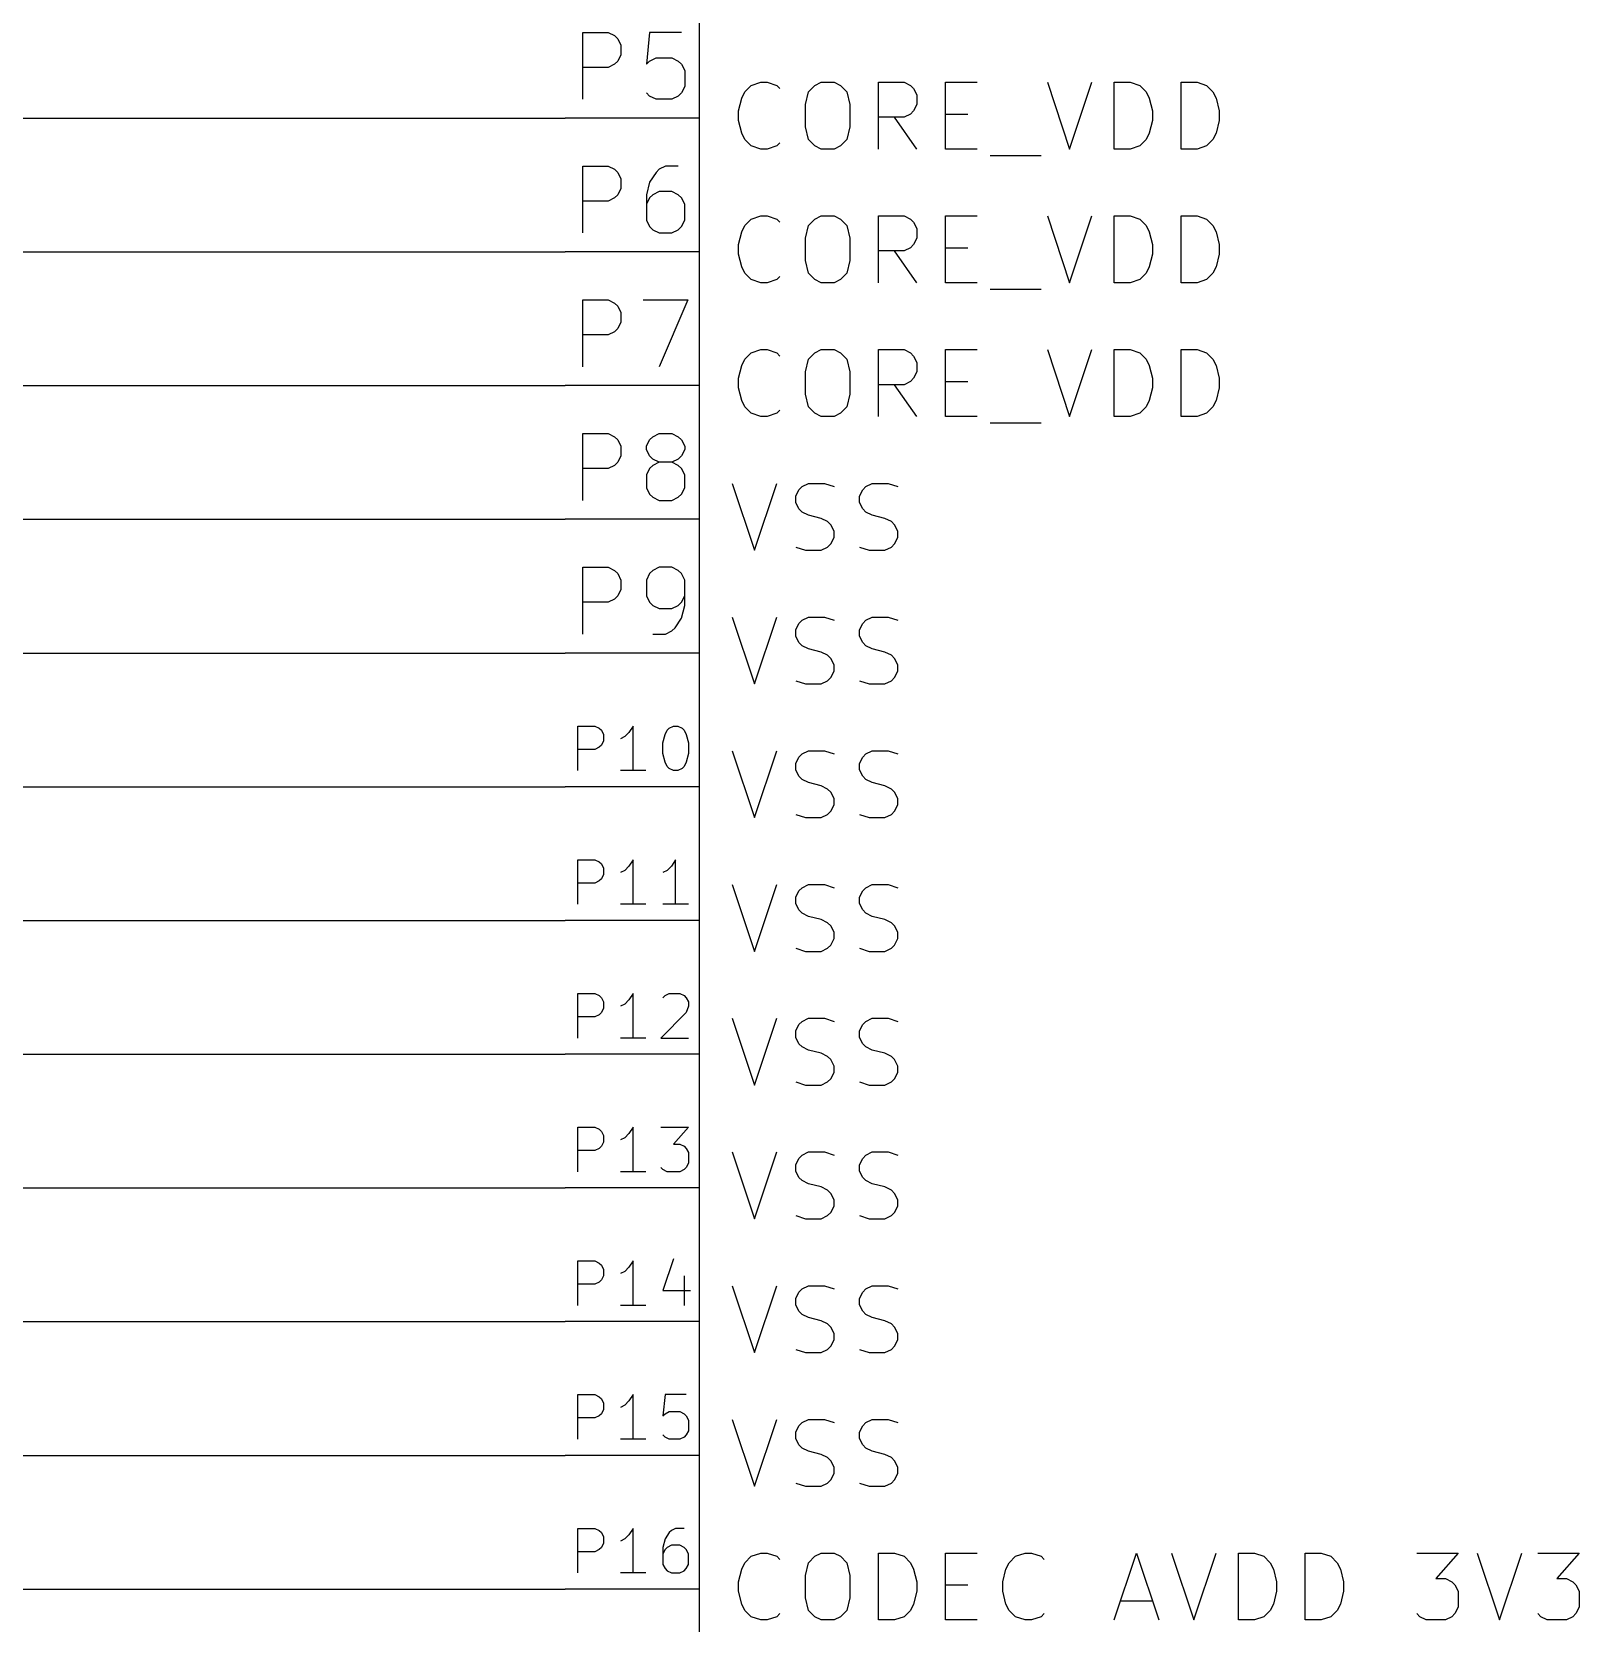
# Model space of a CAD drawing. Header units: millimetres. Extents: x 3 to 201, y -195 to -4.
# Drawn here: x 38.13 to 67.52, y -127.65 to -97.42 of the extents above; entities that cross this region are included whole.
import ezdxf

# ---------------------------------------------------------------- set-up
doc = ezdxf.new("R2010")
doc.units = ezdxf.units.MM
for name, color, linetype in [('GREENSIXTYFIVE', 129, 'CONTINUOUS'), ('LIGHTGREEN', 92, 'CONTINUOUS'), ('LIGHTRED', 12, 'CONTINUOUS'), ('RED', 14, 'CONTINUOUS')]:
    doc.layers.add(name, color=color, linetype=linetype)

msp = doc.modelspace()

# ---------------------------------------------------------------- linework, layer by layer
at = {"layer": 'GREENSIXTYFIVE', "linetype": 'CONTINUOUS'}
for p, q in [((51.6708, -98.559), (51.7918, -98.438)), ((51.7918, -98.438), (51.9732, -98.3775)), ((51.9732, -98.3775), (52.0941, -98.3775)), ((52.0941, -98.3775), (52.2756, -98.438)), ((52.2756, -98.438), (52.336, -98.4985)), ((52.8803, -98.559), (53.0013, -98.438)), ((53.0013, -98.438), (53.1222, -98.3775)), ((53.1222, -98.3775), (53.3641, -98.3775)), ((53.3641, -98.3775), (53.4851, -98.438)), ((53.4851, -98.438), (53.606, -98.559)), ((54.2108, -99.6475), (54.2108, -98.3775)), ((54.2108, -98.3775), (54.6946, -98.3775)), ((54.6946, -98.3775), (54.8156, -98.438)), ((54.8156, -98.438), (54.8761, -98.4985)), ((54.8761, -98.4985), (54.9365, -98.6194)), ((55.4808, -99.6475), (55.4808, -98.3775)), ((55.4808, -98.3775), (56.0856, -98.3775)), ((57.416, -98.3775), (57.8393, -99.6475)), ((57.8393, -99.6475), (58.2627, -98.3775)), ((58.686, -99.6475), (58.686, -98.3775)), ((58.686, -98.3775), (58.9884, -98.3775)), ((58.9884, -98.3775), (59.1698, -98.438)), ((59.1698, -98.438), (59.2908, -98.559)), ((59.956, -99.6475), (59.956, -98.3775)), ((59.956, -98.3775), (60.2584, -98.3775)), ((60.2584, -98.3775), (60.4398, -98.438)), ((60.4398, -98.438), (60.5608, -98.559)), ((51.5499, -98.9218), (51.6103, -98.6799)), ((51.6103, -98.6799), (51.6708, -98.559)), ((52.8199, -98.8009), (52.8803, -98.559)), ((52.8199, -99.2242), (52.8199, -98.8009)), ((53.606, -98.559), (53.6665, -98.8009)), ((53.6665, -98.8009), (53.6665, -99.2242)), ((54.9365, -98.8009), (54.8761, -98.9218)), ((54.9365, -98.6194), (54.9365, -98.8009)), ((59.2908, -98.559), (59.3513, -98.6799)), ((59.3513, -98.6799), (59.4117, -98.9218)), ((60.5608, -98.559), (60.6213, -98.6799)), ((60.6213, -98.6799), (60.6817, -98.9218)), ((51.5499, -99.1032), (51.5499, -98.9218)), ((51.6103, -99.3451), (51.5499, -99.1032)), ((54.6946, -99.0428), (54.2108, -99.0428)), ((54.9365, -99.6475), (54.5132, -99.0428)), ((54.8156, -98.9823), (54.6946, -99.0428)), ((54.8761, -98.9218), (54.8156, -98.9823)), ((55.4808, -98.9823), (55.9042, -98.9823)), ((59.4117, -99.1032), (59.3513, -99.3451)), ((59.4117, -98.9218), (59.4117, -99.1032)), ((60.6817, -99.1032), (60.6213, -99.3451)), ((60.6817, -98.9218), (60.6817, -99.1032)), ((51.6708, -99.4661), (51.6103, -99.3451)), ((52.8803, -99.4661), (52.8199, -99.2242)), ((53.6665, -99.2242), (53.606, -99.4661)), ((59.3513, -99.3451), (59.2908, -99.4661)), ((60.6213, -99.3451), (60.5608, -99.4661)), ((51.7918, -99.5871), (51.6708, -99.4661)), ((51.9732, -99.6475), (51.7918, -99.5871)), ((52.0941, -99.6475), (51.9732, -99.6475)), ((52.2756, -99.5871), (52.0941, -99.6475)), ((52.336, -99.5266), (52.2756, -99.5871)), ((53.0013, -99.5871), (52.8803, -99.4661)), ((53.1222, -99.6475), (53.0013, -99.5871)), ((53.3641, -99.6475), (53.1222, -99.6475)), ((53.4851, -99.5871), (53.3641, -99.6475)), ((53.606, -99.4661), (53.4851, -99.5871)), ((56.0856, -99.6475), (55.4808, -99.6475)), ((58.9884, -99.6475), (58.686, -99.6475)), ((59.1698, -99.5871), (58.9884, -99.6475)), ((59.2908, -99.4661), (59.1698, -99.5871)), ((60.2584, -99.6475), (59.956, -99.6475)), ((60.4398, -99.5871), (60.2584, -99.6475)), ((60.5608, -99.4661), (60.4398, -99.5871)), ((56.3275, -99.7685), (57.2951, -99.7685)), ((51.7918, -100.978), (51.9732, -100.9175)), ((51.9732, -100.9175), (52.0941, -100.9175)), ((52.0941, -100.9175), (52.2756, -100.978)), ((53.0013, -100.978), (53.1222, -100.9175)), ((53.1222, -100.9175), (53.3641, -100.9175)), ((53.3641, -100.9175), (53.4851, -100.978)), ((54.2108, -102.1875), (54.2108, -100.9175)), ((54.2108, -100.9175), (54.6946, -100.9175)), ((54.6946, -100.9175), (54.8156, -100.978)), ((55.4808, -102.1875), (55.4808, -100.9175)), ((55.4808, -100.9175), (56.0856, -100.9175)), ((57.416, -100.9175), (57.8393, -102.1875)), ((57.8393, -102.1875), (58.2627, -100.9175)), ((58.686, -102.1875), (58.686, -100.9175)), ((58.686, -100.9175), (58.9884, -100.9175)), ((58.9884, -100.9175), (59.1698, -100.978)), ((59.956, -102.1875), (59.956, -100.9175)), ((59.956, -100.9175), (60.2584, -100.9175)), ((60.2584, -100.9175), (60.4398, -100.978)), ((51.5499, -101.4618), (51.6103, -101.2199)), ((51.6103, -101.2199), (51.6708, -101.099)), ((51.6708, -101.099), (51.7918, -100.978)), ((52.2756, -100.978), (52.336, -101.0385)), ((52.8199, -101.3409), (52.8803, -101.099)), ((52.8803, -101.099), (53.0013, -100.978)), ((53.4851, -100.978), (53.606, -101.099)), ((53.606, -101.099), (53.6665, -101.3409)), ((54.8156, -100.978), (54.8761, -101.0385)), ((54.8761, -101.0385), (54.9365, -101.1594)), ((54.9365, -101.1594), (54.9365, -101.3409)), ((59.1698, -100.978), (59.2908, -101.099)), ((59.2908, -101.099), (59.3513, -101.2199)), ((59.3513, -101.2199), (59.4117, -101.4618)), ((60.4398, -100.978), (60.5608, -101.099)), ((60.5608, -101.099), (60.6213, -101.2199)), ((60.6213, -101.2199), (60.6817, -101.4618)), ((51.5499, -101.6432), (51.5499, -101.4618)), ((52.8199, -101.7642), (52.8199, -101.3409)), ((53.6665, -101.3409), (53.6665, -101.7642)), ((54.8156, -101.5223), (54.6946, -101.5828)), ((54.8761, -101.4618), (54.8156, -101.5223)), ((54.9365, -101.3409), (54.8761, -101.4618)), ((55.4808, -101.5223), (55.9042, -101.5223)), ((59.4117, -101.4618), (59.4117, -101.6432)), ((60.6817, -101.4618), (60.6817, -101.6432)), ((51.6103, -101.8851), (51.5499, -101.6432)), ((52.8803, -102.0061), (52.8199, -101.7642)), ((53.6665, -101.7642), (53.606, -102.0061)), ((54.6946, -101.5828), (54.2108, -101.5828)), ((54.9365, -102.1875), (54.5132, -101.5828)), ((59.4117, -101.6432), (59.3513, -101.8851)), ((60.6817, -101.6432), (60.6213, -101.8851)), ((51.6708, -102.0061), (51.6103, -101.8851)), ((51.7918, -102.1271), (51.6708, -102.0061)), ((51.9732, -102.1875), (51.7918, -102.1271)), ((52.2756, -102.1271), (52.0941, -102.1875)), ((52.336, -102.0666), (52.2756, -102.1271)), ((53.0013, -102.1271), (52.8803, -102.0061)), ((53.1222, -102.1875), (53.0013, -102.1271)), ((53.4851, -102.1271), (53.3641, -102.1875)), ((53.606, -102.0061), (53.4851, -102.1271)), ((59.1698, -102.1271), (58.9884, -102.1875)), ((59.2908, -102.0061), (59.1698, -102.1271)), ((59.3513, -101.8851), (59.2908, -102.0061)), ((60.4398, -102.1271), (60.2584, -102.1875)), ((60.5608, -102.0061), (60.4398, -102.1271)), ((60.6213, -101.8851), (60.5608, -102.0061)), ((52.0941, -102.1875), (51.9732, -102.1875)), ((53.3641, -102.1875), (53.1222, -102.1875)), ((56.0856, -102.1875), (55.4808, -102.1875)), ((56.3275, -102.3085), (57.2951, -102.3085)), ((58.9884, -102.1875), (58.686, -102.1875)), ((60.2584, -102.1875), (59.956, -102.1875)), ((51.6103, -103.7599), (51.6708, -103.639)), ((51.6708, -103.639), (51.7918, -103.518)), ((51.7918, -103.518), (51.9732, -103.4575)), ((51.9732, -103.4575), (52.0941, -103.4575)), ((52.0941, -103.4575), (52.2756, -103.518)), ((52.2756, -103.518), (52.336, -103.5785)), ((52.8199, -103.8809), (52.8803, -103.639)), ((52.8803, -103.639), (53.0013, -103.518)), ((53.0013, -103.518), (53.1222, -103.4575)), ((53.1222, -103.4575), (53.3641, -103.4575)), ((53.3641, -103.4575), (53.4851, -103.518)), ((53.4851, -103.518), (53.606, -103.639)), ((53.606, -103.639), (53.6665, -103.8809)), ((54.2108, -104.7275), (54.2108, -103.4575)), ((54.2108, -103.4575), (54.6946, -103.4575)), ((54.6946, -103.4575), (54.8156, -103.518)), ((54.8156, -103.518), (54.8761, -103.5785)), ((54.8761, -103.5785), (54.9365, -103.6994)), ((55.4808, -104.7275), (55.4808, -103.4575)), ((55.4808, -103.4575), (56.0856, -103.4575)), ((57.416, -103.4575), (57.8393, -104.7275)), ((57.8393, -104.7275), (58.2627, -103.4575)), ((58.686, -104.7275), (58.686, -103.4575)), ((58.686, -103.4575), (58.9884, -103.4575)), ((58.9884, -103.4575), (59.1698, -103.518)), ((59.1698, -103.518), (59.2908, -103.639)), ((59.2908, -103.639), (59.3513, -103.7599)), ((59.956, -104.7275), (59.956, -103.4575)), ((59.956, -103.4575), (60.2584, -103.4575)), ((60.2584, -103.4575), (60.4398, -103.518)), ((60.4398, -103.518), (60.5608, -103.639)), ((60.5608, -103.639), (60.6213, -103.7599)), ((51.5499, -104.0018), (51.6103, -103.7599)), ((52.8199, -104.3042), (52.8199, -103.8809)), ((53.6665, -103.8809), (53.6665, -104.3042)), ((54.9365, -103.8809), (54.8761, -104.0018)), ((54.9365, -103.6994), (54.9365, -103.8809)), ((59.3513, -103.7599), (59.4117, -104.0018)), ((60.6213, -103.7599), (60.6817, -104.0018)), ((51.5499, -104.1832), (51.5499, -104.0018)), ((51.6103, -104.4251), (51.5499, -104.1832)), ((54.6946, -104.1228), (54.2108, -104.1228)), ((54.9365, -104.7275), (54.5132, -104.1228)), ((54.8156, -104.0623), (54.6946, -104.1228)), ((54.8761, -104.0018), (54.8156, -104.0623)), ((55.4808, -104.0623), (55.9042, -104.0623)), ((59.4117, -104.1832), (59.3513, -104.4251)), ((59.4117, -104.0018), (59.4117, -104.1832)), ((60.6817, -104.1832), (60.6213, -104.4251)), ((60.6817, -104.0018), (60.6817, -104.1832)), ((51.6708, -104.5461), (51.6103, -104.4251)), ((51.7918, -104.6671), (51.6708, -104.5461)), ((52.8803, -104.5461), (52.8199, -104.3042)), ((53.0013, -104.6671), (52.8803, -104.5461)), ((53.606, -104.5461), (53.4851, -104.6671)), ((53.6665, -104.3042), (53.606, -104.5461)), ((59.2908, -104.5461), (59.1698, -104.6671)), ((59.3513, -104.4251), (59.2908, -104.5461)), ((60.5608, -104.5461), (60.4398, -104.6671)), ((60.6213, -104.4251), (60.5608, -104.5461)), ((51.9732, -104.7275), (51.7918, -104.6671)), ((52.0941, -104.7275), (51.9732, -104.7275)), ((52.2756, -104.6671), (52.0941, -104.7275)), ((52.336, -104.6066), (52.2756, -104.6671)), ((53.1222, -104.7275), (53.0013, -104.6671)), ((53.3641, -104.7275), (53.1222, -104.7275)), ((53.4851, -104.6671), (53.3641, -104.7275)), ((56.0856, -104.7275), (55.4808, -104.7275)), ((56.3275, -104.8485), (57.2951, -104.8485)), ((58.9884, -104.7275), (58.686, -104.7275)), ((59.1698, -104.6671), (58.9884, -104.7275)), ((60.2584, -104.7275), (59.956, -104.7275)), ((60.4398, -104.6671), (60.2584, -104.7275)), ((51.4289, -105.9975), (51.8522, -107.2675)), ((51.8522, -107.2675), (52.2756, -105.9975)), ((52.6989, -106.1185), (52.7594, -106.058)), ((52.7594, -106.058), (52.8804, -105.9975)), ((52.8804, -105.9975), (53.1827, -105.9975)), ((53.1827, -105.9975), (53.3642, -106.058)), ((53.9084, -106.1185), (53.9689, -106.058)), ((53.9689, -106.058), (54.0899, -105.9975)), ((54.0899, -105.9975), (54.3922, -105.9975)), ((54.3922, -105.9975), (54.5737, -106.058)), ((52.6385, -106.2394), (52.6989, -106.1185)), ((52.6385, -106.3604), (52.6385, -106.2394)), ((52.6989, -106.4813), (52.6385, -106.3604)), ((53.848, -106.2394), (53.9084, -106.1185)), ((53.848, -106.3604), (53.848, -106.2394)), ((53.9084, -106.4813), (53.848, -106.3604)), ((52.7594, -106.5418), (52.6989, -106.4813)), ((52.8804, -106.6023), (52.7594, -106.5418)), ((53.1223, -106.6628), (52.8804, -106.6023)), ((53.2432, -106.7232), (53.1223, -106.6628)), ((53.9689, -106.5418), (53.9084, -106.4813)), ((54.0899, -106.6023), (53.9689, -106.5418)), ((54.3318, -106.6628), (54.0899, -106.6023)), ((54.4527, -106.7232), (54.3318, -106.6628)), ((53.3037, -106.7837), (53.2432, -106.7232)), ((53.3642, -106.9047), (53.3037, -106.7837)), ((53.3642, -107.0256), (53.3642, -106.9047)), ((54.5132, -106.7837), (54.4527, -106.7232)), ((54.5737, -106.9047), (54.5132, -106.7837)), ((54.5737, -107.0256), (54.5737, -106.9047)), ((52.6385, -107.2071), (52.8199, -107.2675)), ((52.8199, -107.2675), (53.1223, -107.2675)), ((53.1223, -107.2675), (53.2432, -107.2071)), ((53.2432, -107.2071), (53.3037, -107.1466)), ((53.3037, -107.1466), (53.3642, -107.0256)), ((53.848, -107.2071), (54.0294, -107.2675)), ((54.0294, -107.2675), (54.3318, -107.2675)), ((54.3318, -107.2675), (54.4527, -107.2071)), ((54.4527, -107.2071), (54.5132, -107.1466)), ((54.5132, -107.1466), (54.5737, -107.0256)), ((51.4289, -108.5375), (51.8522, -109.8075)), ((51.8522, -109.8075), (52.2756, -108.5375)), ((52.6385, -108.7794), (52.6989, -108.6585)), ((52.6385, -108.9004), (52.6385, -108.7794)), ((52.6989, -108.6585), (52.7594, -108.598)), ((52.7594, -108.598), (52.8804, -108.5375)), ((52.8804, -108.5375), (53.1827, -108.5375)), ((53.1827, -108.5375), (53.3642, -108.598)), ((53.848, -108.7794), (53.9084, -108.6585)), ((53.848, -108.9004), (53.848, -108.7794)), ((53.9084, -108.6585), (53.9689, -108.598)), ((53.9689, -108.598), (54.0899, -108.5375)), ((54.0899, -108.5375), (54.3922, -108.5375)), ((54.3922, -108.5375), (54.5737, -108.598)), ((52.6989, -109.0213), (52.6385, -108.9004)), ((52.7594, -109.0818), (52.6989, -109.0213)), ((52.8804, -109.1423), (52.7594, -109.0818)), ((53.9084, -109.0213), (53.848, -108.9004)), ((53.9689, -109.0818), (53.9084, -109.0213)), ((54.0899, -109.1423), (53.9689, -109.0818)), ((53.1223, -109.2028), (52.8804, -109.1423)), ((53.2432, -109.2632), (53.1223, -109.2028)), ((53.3037, -109.3237), (53.2432, -109.2632)), ((53.3642, -109.4447), (53.3037, -109.3237)), ((54.3318, -109.2028), (54.0899, -109.1423)), ((54.4527, -109.2632), (54.3318, -109.2028)), ((54.5132, -109.3237), (54.4527, -109.2632)), ((54.5737, -109.4447), (54.5132, -109.3237)), ((53.2432, -109.7471), (53.3037, -109.6866)), ((53.3037, -109.6866), (53.3642, -109.5656)), ((53.3642, -109.5656), (53.3642, -109.4447)), ((54.4527, -109.7471), (54.5132, -109.6866)), ((54.5132, -109.6866), (54.5737, -109.5656)), ((54.5737, -109.5656), (54.5737, -109.4447)), ((52.6385, -109.7471), (52.8199, -109.8075)), ((52.8199, -109.8075), (53.1223, -109.8075)), ((53.1223, -109.8075), (53.2432, -109.7471)), ((53.848, -109.7471), (54.0294, -109.8075)), ((54.0294, -109.8075), (54.3318, -109.8075)), ((54.3318, -109.8075), (54.4527, -109.7471)), ((51.4289, -111.0775), (51.8522, -112.3475)), ((51.8522, -112.3475), (52.2756, -111.0775)), ((52.6385, -111.3194), (52.6989, -111.1985)), ((52.6989, -111.1985), (52.7594, -111.138)), ((52.7594, -111.138), (52.8804, -111.0775)), ((52.8804, -111.0775), (53.1827, -111.0775)), ((53.1827, -111.0775), (53.3642, -111.138)), ((53.848, -111.3194), (53.9084, -111.1985)), ((53.9084, -111.1985), (53.9689, -111.138)), ((53.9689, -111.138), (54.0899, -111.0775)), ((54.0899, -111.0775), (54.3922, -111.0775)), ((54.3922, -111.0775), (54.5737, -111.138)), ((52.6385, -111.4404), (52.6385, -111.3194)), ((52.6989, -111.5613), (52.6385, -111.4404)), ((53.848, -111.4404), (53.848, -111.3194)), ((53.9084, -111.5613), (53.848, -111.4404)), ((52.7594, -111.6218), (52.6989, -111.5613)), ((52.8804, -111.6823), (52.7594, -111.6218)), ((53.1223, -111.7428), (52.8804, -111.6823)), ((53.2432, -111.8032), (53.1223, -111.7428)), ((53.3037, -111.8637), (53.2432, -111.8032)), ((53.9689, -111.6218), (53.9084, -111.5613)), ((54.0899, -111.6823), (53.9689, -111.6218)), ((54.3318, -111.7428), (54.0899, -111.6823)), ((54.4527, -111.8032), (54.3318, -111.7428)), ((54.5132, -111.8637), (54.4527, -111.8032)), ((53.3642, -111.9847), (53.3037, -111.8637)), ((53.3037, -112.2266), (53.3642, -112.1056)), ((53.3642, -112.1056), (53.3642, -111.9847)), ((54.5737, -111.9847), (54.5132, -111.8637)), ((54.5132, -112.2266), (54.5737, -112.1056)), ((54.5737, -112.1056), (54.5737, -111.9847)), ((52.6385, -112.2871), (52.8199, -112.3475)), ((52.8199, -112.3475), (53.1223, -112.3475)), ((53.1223, -112.3475), (53.2432, -112.2871)), ((53.2432, -112.2871), (53.3037, -112.2266)), ((53.848, -112.2871), (54.0294, -112.3475)), ((54.0294, -112.3475), (54.3318, -112.3475)), ((54.3318, -112.3475), (54.4527, -112.2871)), ((54.4527, -112.2871), (54.5132, -112.2266)), ((51.4289, -113.6175), (51.8522, -114.8875)), ((51.8522, -114.8875), (52.2756, -113.6175)), ((52.7594, -113.678), (52.8804, -113.6175)), ((52.8804, -113.6175), (53.1827, -113.6175)), ((53.1827, -113.6175), (53.3642, -113.678)), ((53.9689, -113.678), (54.0899, -113.6175)), ((54.0899, -113.6175), (54.3922, -113.6175)), ((54.3922, -113.6175), (54.5737, -113.678)), ((52.6385, -113.8594), (52.6989, -113.7385)), ((52.6385, -113.9804), (52.6385, -113.8594)), ((52.6989, -113.7385), (52.7594, -113.678)), ((53.848, -113.8594), (53.9084, -113.7385)), ((53.848, -113.9804), (53.848, -113.8594)), ((53.9084, -113.7385), (53.9689, -113.678)), ((52.6989, -114.1013), (52.6385, -113.9804)), ((52.7594, -114.1618), (52.6989, -114.1013)), ((52.8804, -114.2223), (52.7594, -114.1618)), ((53.1223, -114.2828), (52.8804, -114.2223)), ((53.9084, -114.1013), (53.848, -113.9804)), ((53.9689, -114.1618), (53.9084, -114.1013)), ((54.0899, -114.2223), (53.9689, -114.1618)), ((54.3318, -114.2828), (54.0899, -114.2223)), ((53.2432, -114.3432), (53.1223, -114.2828)), ((53.3037, -114.4037), (53.2432, -114.3432)), ((53.3642, -114.5247), (53.3037, -114.4037)), ((53.3642, -114.6456), (53.3642, -114.5247)), ((54.4527, -114.3432), (54.3318, -114.2828)), ((54.5132, -114.4037), (54.4527, -114.3432)), ((54.5737, -114.5247), (54.5132, -114.4037)), ((54.5737, -114.6456), (54.5737, -114.5247)), ((52.6385, -114.8271), (52.8199, -114.8875)), ((53.1223, -114.8875), (53.2432, -114.8271)), ((53.2432, -114.8271), (53.3037, -114.7666)), ((53.3037, -114.7666), (53.3642, -114.6456)), ((53.848, -114.8271), (54.0294, -114.8875)), ((54.3318, -114.8875), (54.4527, -114.8271)), ((54.4527, -114.8271), (54.5132, -114.7666)), ((54.5132, -114.7666), (54.5737, -114.6456)), ((52.8199, -114.8875), (53.1223, -114.8875)), ((54.0294, -114.8875), (54.3318, -114.8875)), ((51.4289, -116.1575), (51.8522, -117.4275)), ((51.8522, -117.4275), (52.2756, -116.1575)), ((52.6385, -116.3994), (52.6989, -116.2785)), ((52.6989, -116.2785), (52.7594, -116.218)), ((52.7594, -116.218), (52.8804, -116.1575)), ((52.8804, -116.1575), (53.1827, -116.1575)), ((53.1827, -116.1575), (53.3642, -116.218)), ((53.848, -116.3994), (53.9084, -116.2785)), ((53.9084, -116.2785), (53.9689, -116.218)), ((53.9689, -116.218), (54.0899, -116.1575)), ((54.0899, -116.1575), (54.3922, -116.1575)), ((54.3922, -116.1575), (54.5737, -116.218)), ((52.6385, -116.5204), (52.6385, -116.3994)), ((52.6989, -116.6413), (52.6385, -116.5204)), ((52.7594, -116.7018), (52.6989, -116.6413)), ((53.848, -116.5204), (53.848, -116.3994)), ((53.9084, -116.6413), (53.848, -116.5204)), ((53.9689, -116.7018), (53.9084, -116.6413)), ((52.8804, -116.7623), (52.7594, -116.7018)), ((53.1223, -116.8228), (52.8804, -116.7623)), ((53.2432, -116.8832), (53.1223, -116.8228)), ((53.3037, -116.9437), (53.2432, -116.8832)), ((53.3642, -117.0647), (53.3037, -116.9437)), ((54.0899, -116.7623), (53.9689, -116.7018)), ((54.3318, -116.8228), (54.0899, -116.7623)), ((54.4527, -116.8832), (54.3318, -116.8228)), ((54.5132, -116.9437), (54.4527, -116.8832)), ((54.5737, -117.0647), (54.5132, -116.9437)), ((53.3037, -117.3066), (53.3642, -117.1856)), ((53.3642, -117.1856), (53.3642, -117.0647)), ((54.5132, -117.3066), (54.5737, -117.1856)), ((54.5737, -117.1856), (54.5737, -117.0647)), ((52.6385, -117.3671), (52.8199, -117.4275)), ((52.8199, -117.4275), (53.1223, -117.4275)), ((53.1223, -117.4275), (53.2432, -117.3671)), ((53.2432, -117.3671), (53.3037, -117.3066)), ((53.848, -117.3671), (54.0294, -117.4275)), ((54.0294, -117.4275), (54.3318, -117.4275)), ((54.3318, -117.4275), (54.4527, -117.3671)), ((54.4527, -117.3671), (54.5132, -117.3066)), ((51.4289, -118.6975), (51.8522, -119.9675)), ((51.8522, -119.9675), (52.2756, -118.6975)), ((52.6989, -118.8185), (52.7594, -118.758)), ((52.7594, -118.758), (52.8804, -118.6975)), ((52.8804, -118.6975), (53.1827, -118.6975)), ((53.1827, -118.6975), (53.3642, -118.758)), ((53.9084, -118.8185), (53.9689, -118.758)), ((53.9689, -118.758), (54.0899, -118.6975)), ((54.0899, -118.6975), (54.3922, -118.6975)), ((54.3922, -118.6975), (54.5737, -118.758)), ((52.6385, -118.9394), (52.6989, -118.8185)), ((52.6385, -119.0604), (52.6385, -118.9394)), ((52.6989, -119.1813), (52.6385, -119.0604)), ((53.848, -118.9394), (53.9084, -118.8185)), ((53.848, -119.0604), (53.848, -118.9394)), ((53.9084, -119.1813), (53.848, -119.0604)), ((52.7594, -119.2418), (52.6989, -119.1813)), ((52.8804, -119.3023), (52.7594, -119.2418)), ((53.1223, -119.3628), (52.8804, -119.3023)), ((53.2432, -119.4232), (53.1223, -119.3628)), ((53.9689, -119.2418), (53.9084, -119.1813)), ((54.0899, -119.3023), (53.9689, -119.2418)), ((54.3318, -119.3628), (54.0899, -119.3023)), ((54.4527, -119.4232), (54.3318, -119.3628)), ((53.3037, -119.4837), (53.2432, -119.4232)), ((53.3642, -119.6047), (53.3037, -119.4837)), ((53.3642, -119.7256), (53.3642, -119.6047)), ((54.5132, -119.4837), (54.4527, -119.4232)), ((54.5737, -119.6047), (54.5132, -119.4837)), ((54.5737, -119.7256), (54.5737, -119.6047)), ((52.6385, -119.9071), (52.8199, -119.9675)), ((52.8199, -119.9675), (53.1223, -119.9675)), ((53.1223, -119.9675), (53.2432, -119.9071)), ((53.2432, -119.9071), (53.3037, -119.8466)), ((53.3037, -119.8466), (53.3642, -119.7256)), ((53.848, -119.9071), (54.0294, -119.9675)), ((54.0294, -119.9675), (54.3318, -119.9675)), ((54.3318, -119.9675), (54.4527, -119.9071)), ((54.4527, -119.9071), (54.5132, -119.8466)), ((54.5132, -119.8466), (54.5737, -119.7256)), ((51.4289, -121.2375), (51.8522, -122.5075)), ((51.8522, -122.5075), (52.2756, -121.2375)), ((52.6385, -121.4794), (52.6989, -121.3585)), ((52.6385, -121.6004), (52.6385, -121.4794)), ((52.6989, -121.3585), (52.7594, -121.298)), ((52.7594, -121.298), (52.8804, -121.2375)), ((52.8804, -121.2375), (53.1827, -121.2375)), ((53.1827, -121.2375), (53.3642, -121.298)), ((53.848, -121.4794), (53.9084, -121.3585)), ((53.848, -121.6004), (53.848, -121.4794)), ((53.9084, -121.3585), (53.9689, -121.298)), ((53.9689, -121.298), (54.0899, -121.2375)), ((54.0899, -121.2375), (54.3922, -121.2375)), ((54.3922, -121.2375), (54.5737, -121.298)), ((52.6989, -121.7213), (52.6385, -121.6004)), ((52.7594, -121.7818), (52.6989, -121.7213)), ((52.8804, -121.8423), (52.7594, -121.7818)), ((53.9084, -121.7213), (53.848, -121.6004)), ((53.9689, -121.7818), (53.9084, -121.7213)), ((54.0899, -121.8423), (53.9689, -121.7818)), ((53.1223, -121.9028), (52.8804, -121.8423)), ((53.2432, -121.9632), (53.1223, -121.9028)), ((53.3037, -122.0237), (53.2432, -121.9632)), ((53.3642, -122.1447), (53.3037, -122.0237)), ((54.3318, -121.9028), (54.0899, -121.8423)), ((54.4527, -121.9632), (54.3318, -121.9028)), ((54.5132, -122.0237), (54.4527, -121.9632)), ((54.5737, -122.1447), (54.5132, -122.0237)), ((53.2432, -122.4471), (53.3037, -122.3866)), ((53.3037, -122.3866), (53.3642, -122.2656)), ((53.3642, -122.2656), (53.3642, -122.1447)), ((54.4527, -122.4471), (54.5132, -122.3866)), ((54.5132, -122.3866), (54.5737, -122.2656)), ((54.5737, -122.2656), (54.5737, -122.1447)), ((52.6385, -122.4471), (52.8199, -122.5075)), ((52.8199, -122.5075), (53.1223, -122.5075)), ((53.1223, -122.5075), (53.2432, -122.4471)), ((53.848, -122.4471), (54.0294, -122.5075)), ((54.0294, -122.5075), (54.3318, -122.5075)), ((54.3318, -122.5075), (54.4527, -122.4471)), ((51.4289, -123.7775), (51.8522, -125.0475)), ((51.8522, -125.0475), (52.2756, -123.7775)), ((52.6385, -124.0194), (52.6989, -123.8985)), ((52.6989, -123.8985), (52.7594, -123.838)), ((52.7594, -123.838), (52.8804, -123.7775)), ((52.8804, -123.7775), (53.1827, -123.7775)), ((53.1827, -123.7775), (53.3642, -123.838)), ((53.848, -124.0194), (53.9084, -123.8985)), ((53.9084, -123.8985), (53.9689, -123.838)), ((53.9689, -123.838), (54.0899, -123.7775)), ((54.0899, -123.7775), (54.3922, -123.7775)), ((54.3922, -123.7775), (54.5737, -123.838)), ((52.6385, -124.1404), (52.6385, -124.0194)), ((52.6989, -124.2613), (52.6385, -124.1404)), ((53.848, -124.1404), (53.848, -124.0194)), ((53.9084, -124.2613), (53.848, -124.1404)), ((52.7594, -124.3218), (52.6989, -124.2613)), ((52.8804, -124.3823), (52.7594, -124.3218)), ((53.1223, -124.4428), (52.8804, -124.3823)), ((53.2432, -124.5032), (53.1223, -124.4428)), ((53.3037, -124.5637), (53.2432, -124.5032)), ((53.9689, -124.3218), (53.9084, -124.2613)), ((54.0899, -124.3823), (53.9689, -124.3218)), ((54.3318, -124.4428), (54.0899, -124.3823)), ((54.4527, -124.5032), (54.3318, -124.4428)), ((54.5132, -124.5637), (54.4527, -124.5032)), ((53.3642, -124.6847), (53.3037, -124.5637)), ((53.3037, -124.9266), (53.3642, -124.8056)), ((53.3642, -124.8056), (53.3642, -124.6847)), ((54.5737, -124.6847), (54.5132, -124.5637)), ((54.5132, -124.9266), (54.5737, -124.8056)), ((54.5737, -124.8056), (54.5737, -124.6847)), ((52.6385, -124.9871), (52.8199, -125.0475)), ((52.8199, -125.0475), (53.1223, -125.0475)), ((53.1223, -125.0475), (53.2432, -124.9871)), ((53.2432, -124.9871), (53.3037, -124.9266)), ((53.848, -124.9871), (54.0294, -125.0475)), ((54.0294, -125.0475), (54.3318, -125.0475)), ((54.3318, -125.0475), (54.4527, -124.9871)), ((54.4527, -124.9871), (54.5132, -124.9266)), ((51.7918, -126.378), (51.9732, -126.3175)), ((51.9732, -126.3175), (52.0941, -126.3175)), ((52.0941, -126.3175), (52.2756, -126.378)), ((53.0013, -126.378), (53.1222, -126.3175)), ((53.1222, -126.3175), (53.3641, -126.3175)), ((53.3641, -126.3175), (53.4851, -126.378)), ((54.2108, -127.5875), (54.2108, -126.3175)), ((54.2108, -126.3175), (54.5132, -126.3175)), ((54.5132, -126.3175), (54.6946, -126.378)), ((55.4808, -127.5875), (55.4808, -126.3175)), ((55.4808, -126.3175), (56.0856, -126.3175)), ((56.8113, -126.378), (56.9927, -126.3175)), ((56.9927, -126.3175), (57.1136, -126.3175)), ((57.1136, -126.3175), (57.2951, -126.378)), ((58.686, -127.5875), (59.1093, -126.3175)), ((59.1093, -126.3175), (59.5327, -127.5875)), ((59.7746, -126.3175), (60.1979, -127.5875)), ((60.1979, -127.5875), (60.6213, -126.3175)), ((61.0446, -127.5875), (61.0446, -126.3175)), ((61.0446, -126.3175), (61.347, -126.3175)), ((61.347, -126.3175), (61.5284, -126.378)), ((62.3146, -127.5875), (62.3146, -126.3175)), ((62.3146, -126.3175), (62.617, -126.3175)), ((62.617, -126.3175), (62.7984, -126.378)), ((64.4313, -126.3175), (65.2175, -126.3175)), ((65.2175, -126.3175), (64.7941, -126.8013)), ((65.5803, -126.3175), (66.0036, -127.5875)), ((66.0036, -127.5875), (66.427, -126.3175)), ((66.7294, -126.3175), (67.5156, -126.3175)), ((67.5156, -126.3175), (67.0922, -126.8013)), ((51.5499, -126.8618), (51.6103, -126.6199)), ((51.6103, -126.6199), (51.6708, -126.499)), ((51.6708, -126.499), (51.7918, -126.378)), ((52.2756, -126.378), (52.336, -126.4385)), ((52.8199, -126.7409), (52.8803, -126.499)), ((52.8803, -126.499), (53.0013, -126.378)), ((53.4851, -126.378), (53.606, -126.499)), ((53.606, -126.499), (53.6665, -126.7409)), ((54.6946, -126.378), (54.8156, -126.499)), ((54.8156, -126.499), (54.8761, -126.6199)), ((54.8761, -126.6199), (54.9365, -126.8618)), ((56.5694, -126.8618), (56.6298, -126.6199)), ((56.6298, -126.6199), (56.6903, -126.499)), ((56.6903, -126.499), (56.8113, -126.378)), ((57.2951, -126.378), (57.3555, -126.4385)), ((61.5284, -126.378), (61.6494, -126.499)), ((61.6494, -126.499), (61.7099, -126.6199)), ((61.7099, -126.6199), (61.7703, -126.8618)), ((62.7984, -126.378), (62.9194, -126.499)), ((62.9194, -126.499), (62.9799, -126.6199)), ((62.9799, -126.6199), (63.0403, -126.8618)), ((51.5499, -127.0432), (51.5499, -126.8618)), ((52.8199, -127.1642), (52.8199, -126.7409)), ((53.6665, -126.7409), (53.6665, -127.1642)), ((54.9365, -126.8618), (54.9365, -127.0432)), ((55.4808, -126.9223), (55.9042, -126.9223)), ((56.5694, -127.0432), (56.5694, -126.8618)), ((61.7703, -126.8618), (61.7703, -127.0432)), ((63.0403, -126.8618), (63.0403, -127.0432)), ((64.7941, -126.8013), (64.9756, -126.8013)), ((64.9756, -126.8013), (65.0965, -126.8618)), ((65.0965, -126.8618), (65.157, -126.9223)), ((65.157, -126.9223), (65.2175, -127.0432)), ((67.0922, -126.8013), (67.2737, -126.8013)), ((67.2737, -126.8013), (67.3946, -126.8618)), ((67.3946, -126.8618), (67.4551, -126.9223)), ((67.4551, -126.9223), (67.5156, -127.0432)), ((51.6103, -127.2851), (51.5499, -127.0432)), ((52.8803, -127.4061), (52.8199, -127.1642)), ((53.6665, -127.1642), (53.606, -127.4061)), ((54.9365, -127.0432), (54.8761, -127.2851)), ((56.6298, -127.2851), (56.5694, -127.0432)), ((58.807, -127.2247), (59.4117, -127.2247)), ((61.7703, -127.0432), (61.7099, -127.2851)), ((63.0403, -127.0432), (62.9799, -127.2851)), ((65.2175, -127.0432), (65.2175, -127.3456)), ((67.5156, -127.0432), (67.5156, -127.3456)), ((51.6708, -127.4061), (51.6103, -127.2851)), ((51.7918, -127.5271), (51.6708, -127.4061)), ((51.9732, -127.5875), (51.7918, -127.5271)), ((52.2756, -127.5271), (52.0941, -127.5875)), ((52.336, -127.4666), (52.2756, -127.5271)), ((53.0013, -127.5271), (52.8803, -127.4061)), ((53.1222, -127.5875), (53.0013, -127.5271)), ((53.4851, -127.5271), (53.3641, -127.5875)), ((53.606, -127.4061), (53.4851, -127.5271)), ((54.6946, -127.5271), (54.5132, -127.5875)), ((54.8156, -127.4061), (54.6946, -127.5271)), ((54.8761, -127.2851), (54.8156, -127.4061)), ((56.6903, -127.4061), (56.6298, -127.2851)), ((56.8113, -127.5271), (56.6903, -127.4061)), ((56.9927, -127.5875), (56.8113, -127.5271)), ((57.2951, -127.5271), (57.1136, -127.5875)), ((57.3555, -127.4666), (57.2951, -127.5271)), ((61.5284, -127.5271), (61.347, -127.5875)), ((61.6494, -127.4061), (61.5284, -127.5271)), ((61.7099, -127.2851), (61.6494, -127.4061)), ((62.7984, -127.5271), (62.617, -127.5875)), ((62.9194, -127.4061), (62.7984, -127.5271)), ((62.9799, -127.2851), (62.9194, -127.4061)), ((64.4918, -127.5271), (64.4313, -127.4666)), ((64.6127, -127.5875), (64.4918, -127.5271)), ((65.0965, -127.5271), (64.9756, -127.5875)), ((65.157, -127.4666), (65.0965, -127.5271)), ((65.2175, -127.3456), (65.157, -127.4666)), ((66.7899, -127.5271), (66.7294, -127.4666)), ((66.9108, -127.5875), (66.7899, -127.5271)), ((67.3946, -127.5271), (67.2737, -127.5875)), ((67.4551, -127.4666), (67.3946, -127.5271)), ((67.5156, -127.3456), (67.4551, -127.4666)), ((52.0941, -127.5875), (51.9732, -127.5875)), ((53.3641, -127.5875), (53.1222, -127.5875)), ((54.5132, -127.5875), (54.2108, -127.5875)), ((56.0856, -127.5875), (55.4808, -127.5875)), ((57.1136, -127.5875), (56.9927, -127.5875)), ((61.347, -127.5875), (61.0446, -127.5875)), ((62.617, -127.5875), (62.3146, -127.5875)), ((64.9756, -127.5875), (64.6127, -127.5875)), ((67.2737, -127.5875), (66.9108, -127.5875))]:
    msp.add_line(p, q, dxfattribs=at)
at = {"layer": 'LIGHTGREEN', "linetype": 'CONTINUOUS'}
for p, q in [((22.86, -99.06), (48.26, -99.06)), ((22.86, -101.6), (48.26, -101.6)), ((22.86, -104.14), (48.26, -104.14)), ((15.24, -106.68), (48.26, -106.68)), ((15.24, -109.22), (48.26, -109.22)), ((15.24, -111.76), (48.26, -111.76)), ((15.24, -114.3), (48.26, -114.3)), ((15.24, -116.84), (48.26, -116.84)), ((15.24, -119.38), (48.26, -119.38)), ((15.24, -121.92), (48.26, -121.92)), ((15.24, -124.46), (48.26, -124.46)), ((22.86, -127), (48.26, -127))]:
    msp.add_line(p, q, dxfattribs=at)
at = {"layer": 'LIGHTRED', "linetype": 'CONTINUOUS'}
for p, q in [((48.5926, -98.7013), (48.5926, -97.4313)), ((48.5926, -97.4313), (49.0764, -97.4313)), ((49.0764, -97.4313), (49.1974, -97.4918)), ((49.1974, -97.4918), (49.2579, -97.5523)), ((49.2579, -97.5523), (49.3183, -97.6732)), ((49.8626, -97.4313), (49.8022, -98.0361)), ((50.4674, -97.4313), (49.8626, -97.4313)), ((49.3183, -97.8547), (49.2579, -97.9756)), ((49.3183, -97.6732), (49.3183, -97.8547)), ((49.8626, -97.9756), (49.9836, -97.9151)), ((49.9836, -97.9151), (50.286, -97.9151)), ((50.286, -97.9151), (50.4069, -97.9756)), ((49.0764, -98.0966), (48.5926, -98.0966)), ((49.1974, -98.0361), (49.0764, -98.0966)), ((49.2579, -97.9756), (49.1974, -98.0361)), ((49.8022, -98.0361), (49.8626, -97.9756)), ((50.4069, -97.9756), (50.4674, -98.0361)), ((50.4674, -98.0361), (50.5279, -98.157)), ((50.5279, -98.157), (50.5279, -98.4594)), ((50.5279, -98.4594), (50.4674, -98.5804)), ((49.8626, -98.6409), (49.8022, -98.5804)), ((49.9836, -98.7013), (49.8626, -98.6409)), ((50.286, -98.7013), (49.9836, -98.7013)), ((50.4069, -98.6409), (50.286, -98.7013)), ((50.4674, -98.5804), (50.4069, -98.6409)), ((48.5926, -101.2413), (48.5926, -99.9713)), ((48.5926, -99.9713), (49.0764, -99.9713)), ((49.0764, -99.9713), (49.1974, -100.0318)), ((49.1974, -100.0318), (49.2579, -100.0923)), ((50.0441, -100.0318), (49.9836, -100.0923)), ((50.165, -99.9713), (50.0441, -100.0318)), ((50.4069, -99.9713), (50.165, -99.9713)), ((49.2579, -100.0923), (49.3183, -100.2132)), ((49.3183, -100.2132), (49.3183, -100.3947)), ((49.8626, -100.2737), (49.8022, -100.5156)), ((49.9836, -100.0923), (49.8626, -100.2737)), ((49.0764, -100.6366), (48.5926, -100.6366)), ((49.1974, -100.5761), (49.0764, -100.6366)), ((49.2579, -100.5156), (49.1974, -100.5761)), ((49.3183, -100.3947), (49.2579, -100.5156)), ((49.8022, -100.5156), (49.8022, -100.9994)), ((49.8626, -100.5761), (49.8022, -100.697)), ((49.9231, -100.5156), (49.8626, -100.5761)), ((50.0441, -100.4551), (49.9231, -100.5156)), ((50.286, -100.4551), (50.0441, -100.4551)), ((50.4069, -100.5156), (50.286, -100.4551)), ((50.4674, -100.5761), (50.4069, -100.5156)), ((50.5279, -100.697), (50.4674, -100.5761)), ((50.5279, -100.9994), (50.5279, -100.697)), ((49.8022, -100.9994), (49.8626, -101.1204)), ((49.8626, -101.1204), (49.9231, -101.1809)), ((49.9231, -101.1809), (50.0441, -101.2413)), ((50.0441, -101.2413), (50.286, -101.2413)), ((50.286, -101.2413), (50.4069, -101.1809)), ((50.4069, -101.1809), (50.4674, -101.1204)), ((50.4674, -101.1204), (50.5279, -100.9994)), ((48.5926, -103.7813), (48.5926, -102.5113)), ((48.5926, -102.5113), (49.0764, -102.5113)), ((49.0764, -102.5113), (49.1974, -102.5718)), ((49.1974, -102.5718), (49.2579, -102.6323)), ((49.2579, -102.6323), (49.3183, -102.7532)), ((49.3183, -102.7532), (49.3183, -102.9347)), ((49.7417, -102.5113), (50.5883, -102.5113)), ((50.5883, -102.5113), (50.0441, -103.7813)), ((49.2579, -103.0556), (49.1974, -103.1161)), ((49.3183, -102.9347), (49.2579, -103.0556)), ((49.0764, -103.1766), (48.5926, -103.1766)), ((49.1974, -103.1161), (49.0764, -103.1766)), ((48.5926, -106.3213), (48.5926, -105.0513)), ((48.5926, -105.0513), (49.0764, -105.0513)), ((49.0764, -105.0513), (49.1974, -105.1118)), ((49.1974, -105.1118), (49.2579, -105.1723)), ((49.2579, -105.1723), (49.3183, -105.2932)), ((49.8022, -105.2932), (49.8626, -105.1723)), ((49.8626, -105.1723), (49.9231, -105.1118)), ((49.9231, -105.1118), (50.0441, -105.0513)), ((50.0441, -105.0513), (50.286, -105.0513)), ((50.286, -105.0513), (50.4069, -105.1118)), ((50.4069, -105.1118), (50.4674, -105.1723)), ((50.4674, -105.1723), (50.5279, -105.2932)), ((49.3183, -105.4747), (49.2579, -105.5956)), ((49.3183, -105.2932), (49.3183, -105.4747)), ((49.8022, -105.3537), (49.8022, -105.2932)), ((49.8626, -105.4747), (49.8022, -105.3537)), ((49.9231, -105.5351), (49.8626, -105.4747)), ((50.4674, -105.4747), (50.4069, -105.5351)), ((50.5279, -105.3537), (50.4674, -105.4747)), ((50.5279, -105.2932), (50.5279, -105.3537)), ((49.0764, -105.7166), (48.5926, -105.7166)), ((49.1974, -105.6561), (49.0764, -105.7166)), ((49.2579, -105.5956), (49.1974, -105.6561)), ((49.8626, -105.7166), (49.8022, -105.8375)), ((49.9231, -105.6561), (49.8626, -105.7166)), ((50.0441, -105.5956), (49.9231, -105.5351)), ((50.0441, -105.5956), (49.9231, -105.6561)), ((50.286, -105.5956), (50.0441, -105.5956)), ((50.4069, -105.5351), (50.286, -105.5956)), ((50.4069, -105.6561), (50.286, -105.5956)), ((50.4674, -105.7166), (50.4069, -105.6561)), ((50.5279, -105.8375), (50.4674, -105.7166)), ((49.8022, -105.8375), (49.8022, -106.0794)), ((49.8022, -106.0794), (49.8626, -106.2004)), ((50.4674, -106.2004), (50.5279, -106.0794)), ((50.5279, -106.0794), (50.5279, -105.8375)), ((49.8626, -106.2004), (49.9231, -106.2609)), ((49.9231, -106.2609), (50.0441, -106.3213)), ((50.0441, -106.3213), (50.286, -106.3213)), ((50.286, -106.3213), (50.4069, -106.2609)), ((50.4069, -106.2609), (50.4674, -106.2004)), ((48.5926, -108.8613), (48.5926, -107.5913)), ((48.5926, -107.5913), (49.0764, -107.5913)), ((49.0764, -107.5913), (49.1974, -107.6518)), ((50.0441, -107.5913), (49.9231, -107.6518)), ((50.286, -107.5913), (50.0441, -107.5913)), ((50.4069, -107.6518), (50.286, -107.5913)), ((49.1974, -107.6518), (49.2579, -107.7123)), ((49.2579, -107.7123), (49.3183, -107.8332)), ((49.3183, -107.8332), (49.3183, -108.0147)), ((49.8626, -107.7123), (49.8022, -107.8332)), ((49.8022, -107.8332), (49.8022, -108.1356)), ((49.9231, -107.6518), (49.8626, -107.7123)), ((50.4674, -107.7123), (50.4069, -107.6518)), ((50.5279, -107.8332), (50.4674, -107.7123)), ((50.5279, -108.317), (50.5279, -107.8332)), ((49.1974, -108.1961), (49.0764, -108.2566)), ((49.2579, -108.1356), (49.1974, -108.1961)), ((49.3183, -108.0147), (49.2579, -108.1356)), ((49.8022, -108.1356), (49.8626, -108.2566)), ((50.4674, -108.2566), (50.5279, -108.1356)), ((49.0764, -108.2566), (48.5926, -108.2566)), ((49.8626, -108.2566), (49.9231, -108.317)), ((49.9231, -108.317), (50.0441, -108.3775)), ((50.0441, -108.3775), (50.286, -108.3775)), ((50.286, -108.3775), (50.4069, -108.317)), ((50.4069, -108.317), (50.4674, -108.2566)), ((50.4674, -108.5589), (50.5279, -108.317)), ((50.165, -108.8613), (50.286, -108.8009)), ((50.286, -108.8009), (50.3464, -108.7404)), ((50.3464, -108.7404), (50.4674, -108.5589)), ((49.9231, -108.8613), (50.165, -108.8613)), ((48.5019, -111.4532), (48.5019, -110.6066)), ((48.5019, -110.6066), (48.8244, -110.6066)), ((48.8244, -110.6066), (48.9051, -110.6469)), ((49.5501, -110.6066), (49.4695, -110.7275)), ((49.5501, -111.4532), (49.5501, -110.6066)), ((50.2355, -110.6469), (50.3161, -110.6066)), ((50.3161, -110.6066), (50.3967, -110.6066)), ((50.3967, -110.6066), (50.4773, -110.6469)), ((48.9051, -110.6469), (48.9454, -110.6872)), ((48.9454, -110.6872), (48.9857, -110.7678)), ((48.9857, -110.8888), (48.9454, -110.9694)), ((48.9857, -110.7678), (48.9857, -110.8888)), ((49.3888, -110.8081), (49.3082, -110.8485)), ((49.4695, -110.7275), (49.3888, -110.8081)), ((50.1145, -110.9291), (50.1548, -110.7678)), ((50.1145, -111.1307), (50.1145, -110.9291)), ((50.1548, -110.7678), (50.1951, -110.6872)), ((50.1951, -110.6872), (50.2355, -110.6469)), ((50.4773, -110.6469), (50.5177, -110.6872)), ((50.5177, -110.6872), (50.558, -110.7678)), ((50.558, -110.7678), (50.5983, -110.9291)), ((50.5983, -110.9291), (50.5983, -111.1307)), ((48.8244, -111.05), (48.5019, -111.05)), ((48.9051, -111.0097), (48.8244, -111.05)), ((48.9454, -110.9694), (48.9051, -111.0097)), ((50.1548, -111.2919), (50.1145, -111.1307)), ((50.5983, -111.1307), (50.558, -111.2919)), ((49.792, -111.4532), (49.3082, -111.4532)), ((50.1951, -111.3725), (50.1548, -111.2919)), ((50.2355, -111.4129), (50.1951, -111.3725)), ((50.3161, -111.4532), (50.2355, -111.4129)), ((50.3967, -111.4532), (50.3161, -111.4532)), ((50.4773, -111.4129), (50.3967, -111.4532)), ((50.5177, -111.3725), (50.4773, -111.4129)), ((50.558, -111.2919), (50.5177, -111.3725)), ((48.5019, -113.9932), (48.5019, -113.1466)), ((48.5019, -113.1466), (48.8244, -113.1466)), ((48.8244, -113.1466), (48.9051, -113.1869)), ((48.9051, -113.1869), (48.9454, -113.2272)), ((48.9454, -113.2272), (48.9857, -113.3078)), ((48.9857, -113.3078), (48.9857, -113.4288)), ((49.3888, -113.3481), (49.3082, -113.3885)), ((49.4695, -113.2675), (49.3888, -113.3481)), ((49.5501, -113.1466), (49.4695, -113.2675)), ((49.5501, -113.9932), (49.5501, -113.1466)), ((50.1951, -113.3481), (50.1145, -113.3885)), ((50.2758, -113.2675), (50.1951, -113.3481)), ((50.3564, -113.1466), (50.2758, -113.2675)), ((50.3564, -113.9932), (50.3564, -113.1466)), ((48.8244, -113.59), (48.5019, -113.59)), ((48.9051, -113.5497), (48.8244, -113.59)), ((48.9454, -113.5094), (48.9051, -113.5497)), ((48.9857, -113.4288), (48.9454, -113.5094)), ((49.792, -113.9932), (49.3082, -113.9932)), ((50.5983, -113.9932), (50.1145, -113.9932)), ((48.5019, -116.5332), (48.5019, -115.6866)), ((48.5019, -115.6866), (48.8244, -115.6866)), ((48.8244, -115.6866), (48.9051, -115.7269)), ((48.9051, -115.7269), (48.9454, -115.7672)), ((48.9454, -115.7672), (48.9857, -115.8478)), ((49.5501, -115.6866), (49.4695, -115.8075)), ((49.5501, -116.5332), (49.5501, -115.6866)), ((50.1145, -115.7672), (50.1548, -115.7269)), ((50.1548, -115.7269), (50.2355, -115.6866)), ((50.2355, -115.6866), (50.437, -115.6866)), ((50.437, -115.6866), (50.5177, -115.7269)), ((50.5177, -115.7269), (50.558, -115.7672)), ((50.558, -115.7672), (50.5983, -115.8478)), ((48.9454, -116.0494), (48.9051, -116.0897)), ((48.9857, -115.9688), (48.9454, -116.0494)), ((48.9857, -115.8478), (48.9857, -115.9688)), ((49.3888, -115.8881), (49.3082, -115.9285)), ((49.4695, -115.8075), (49.3888, -115.8881)), ((50.558, -116.0494), (50.0742, -116.5332)), ((50.5983, -115.9285), (50.558, -116.0494)), ((50.5983, -115.8478), (50.5983, -115.9285)), ((48.8244, -116.13), (48.5019, -116.13)), ((48.9051, -116.0897), (48.8244, -116.13)), ((49.792, -116.5332), (49.3082, -116.5332)), ((50.0742, -116.5332), (50.5983, -116.5332)), ((48.5019, -119.0732), (48.5019, -118.2266)), ((48.5019, -118.2266), (48.8244, -118.2266)), ((48.8244, -118.2266), (48.9051, -118.2669)), ((48.9051, -118.2669), (48.9454, -118.3072)), ((48.9454, -118.3072), (48.9857, -118.3878)), ((48.9857, -118.3878), (48.9857, -118.5088)), ((49.3888, -118.4281), (49.3082, -118.4685)), ((49.4695, -118.3475), (49.3888, -118.4281)), ((49.5501, -118.2266), (49.4695, -118.3475)), ((49.5501, -119.0732), (49.5501, -118.2266)), ((50.0742, -118.2266), (50.5983, -118.2266)), ((50.5983, -118.2266), (50.3161, -118.5491)), ((48.8244, -118.67), (48.5019, -118.67)), ((48.9051, -118.6297), (48.8244, -118.67)), ((48.9454, -118.5894), (48.9051, -118.6297)), ((48.9857, -118.5088), (48.9454, -118.5894)), ((50.3161, -118.5491), (50.437, -118.5491)), ((50.437, -118.5491), (50.5177, -118.5894)), ((50.5177, -118.5894), (50.558, -118.6297)), ((50.558, -118.6297), (50.5983, -118.7103)), ((50.5983, -118.7103), (50.5983, -118.9119)), ((49.792, -119.0732), (49.3082, -119.0732)), ((50.1145, -119.0329), (50.0742, -118.9925)), ((50.1951, -119.0732), (50.1145, -119.0329)), ((50.437, -119.0732), (50.1951, -119.0732)), ((50.5177, -119.0329), (50.437, -119.0732)), ((50.558, -118.9925), (50.5177, -119.0329)), ((50.5983, -118.9119), (50.558, -118.9925)), ((48.5019, -121.6132), (48.5019, -120.7666)), ((48.5019, -120.7666), (48.8244, -120.7666)), ((48.8244, -120.7666), (48.9051, -120.8069)), ((48.9051, -120.8069), (48.9454, -120.8472)), ((48.9454, -120.8472), (48.9857, -120.9278)), ((49.4695, -120.8875), (49.3888, -120.9681)), ((49.5501, -120.7666), (49.4695, -120.8875)), ((49.5501, -121.6132), (49.5501, -120.7666)), ((50.3161, -120.7263), (50.1145, -121.331)), ((48.8244, -121.21), (48.5019, -121.21)), ((48.9051, -121.1697), (48.8244, -121.21)), ((48.9454, -121.1294), (48.9051, -121.1697)), ((48.9857, -121.0488), (48.9454, -121.1294)), ((48.9857, -120.9278), (48.9857, -121.0488)), ((49.3888, -120.9681), (49.3082, -121.0085)), ((50.5177, -121.0488), (50.5177, -121.6132)), ((50.1145, -121.331), (50.6386, -121.331)), ((49.792, -121.6132), (49.3082, -121.6132)), ((48.5019, -124.1532), (48.5019, -123.3066)), ((48.5019, -123.3066), (48.8244, -123.3066)), ((48.8244, -123.3066), (48.9051, -123.3469)), ((49.5501, -123.3066), (49.4695, -123.4275)), ((49.5501, -124.1532), (49.5501, -123.3066)), ((50.1548, -123.3066), (50.1145, -123.7097)), ((50.558, -123.3066), (50.1548, -123.3066)), ((48.9051, -123.3469), (48.9454, -123.3872)), ((48.9454, -123.3872), (48.9857, -123.4678)), ((48.9857, -123.5888), (48.9454, -123.6694)), ((48.9857, -123.4678), (48.9857, -123.5888)), ((49.3888, -123.5081), (49.3082, -123.5485)), ((49.4695, -123.4275), (49.3888, -123.5081)), ((50.1548, -123.6694), (50.2355, -123.6291)), ((50.2355, -123.6291), (50.437, -123.6291)), ((50.437, -123.6291), (50.5177, -123.6694)), ((48.8244, -123.75), (48.5019, -123.75)), ((48.9051, -123.7097), (48.8244, -123.75)), ((48.9454, -123.6694), (48.9051, -123.7097)), ((50.1145, -123.7097), (50.1548, -123.6694)), ((50.5177, -123.6694), (50.558, -123.7097)), ((50.558, -123.7097), (50.5983, -123.7903)), ((50.5983, -123.7903), (50.5983, -123.9919)), ((49.792, -124.1532), (49.3082, -124.1532)), ((50.1548, -124.1129), (50.1145, -124.0725)), ((50.2355, -124.1532), (50.1548, -124.1129)), ((50.437, -124.1532), (50.2355, -124.1532)), ((50.5177, -124.1129), (50.437, -124.1532)), ((50.558, -124.0725), (50.5177, -124.1129)), ((50.5983, -123.9919), (50.558, -124.0725)), ((48.5019, -126.6932), (48.5019, -125.8466)), ((48.5019, -125.8466), (48.8244, -125.8466)), ((48.8244, -125.8466), (48.9051, -125.8869)), ((48.9051, -125.8869), (48.9454, -125.9272)), ((48.9454, -125.9272), (48.9857, -126.0078)), ((48.9857, -126.0078), (48.9857, -126.1288)), ((49.3888, -126.0481), (49.3082, -126.0885)), ((49.4695, -125.9675), (49.3888, -126.0481)), ((49.5501, -125.8466), (49.4695, -125.9675)), ((49.5501, -126.6932), (49.5501, -125.8466)), ((50.1548, -126.0481), (50.1145, -126.2094)), ((50.2355, -125.9272), (50.1548, -126.0481)), ((50.2758, -125.8869), (50.2355, -125.9272)), ((50.3564, -125.8466), (50.2758, -125.8869)), ((50.5177, -125.8466), (50.3564, -125.8466)), ((48.8244, -126.29), (48.5019, -126.29)), ((48.9051, -126.2497), (48.8244, -126.29)), ((48.9454, -126.2094), (48.9051, -126.2497)), ((48.9857, -126.1288), (48.9454, -126.2094)), ((50.1145, -126.2094), (50.1145, -126.5319)), ((50.1548, -126.2497), (50.1145, -126.3303)), ((50.1951, -126.2094), (50.1548, -126.2497)), ((50.2758, -126.1691), (50.1951, -126.2094)), ((50.437, -126.1691), (50.2758, -126.1691)), ((50.5177, -126.2094), (50.437, -126.1691)), ((50.558, -126.2497), (50.5177, -126.2094)), ((50.5983, -126.3303), (50.558, -126.2497)), ((50.5983, -126.5319), (50.5983, -126.3303)), ((50.1145, -126.5319), (50.1548, -126.6125)), ((50.1548, -126.6125), (50.1951, -126.6529)), ((50.5177, -126.6529), (50.558, -126.6125)), ((50.558, -126.6125), (50.5983, -126.5319)), ((49.792, -126.6932), (49.3082, -126.6932)), ((50.1951, -126.6529), (50.2758, -126.6932)), ((50.2758, -126.6932), (50.437, -126.6932)), ((50.437, -126.6932), (50.5177, -126.6529))]:
    msp.add_line(p, q, dxfattribs=at)
at = {"layer": 'RED', "linetype": 'CONTINUOUS'}
for p, q in [((50.8, -5.08), (50.8, -147.32)), ((50.8, -99.06), (48.26, -99.06)), ((50.8, -101.6), (48.26, -101.6)), ((50.8, -104.14), (48.26, -104.14)), ((50.8, -106.68), (48.26, -106.68)), ((50.8, -109.22), (48.26, -109.22)), ((50.8, -111.76), (48.26, -111.76)), ((50.8, -114.3), (48.26, -114.3)), ((50.8, -116.84), (48.26, -116.84)), ((50.8, -119.38), (48.26, -119.38)), ((50.8, -121.92), (48.26, -121.92)), ((50.8, -124.46), (48.26, -124.46)), ((50.8, -127), (48.26, -127))]:
    msp.add_line(p, q, dxfattribs=at)

doc.saveas('drawing.dxf')
